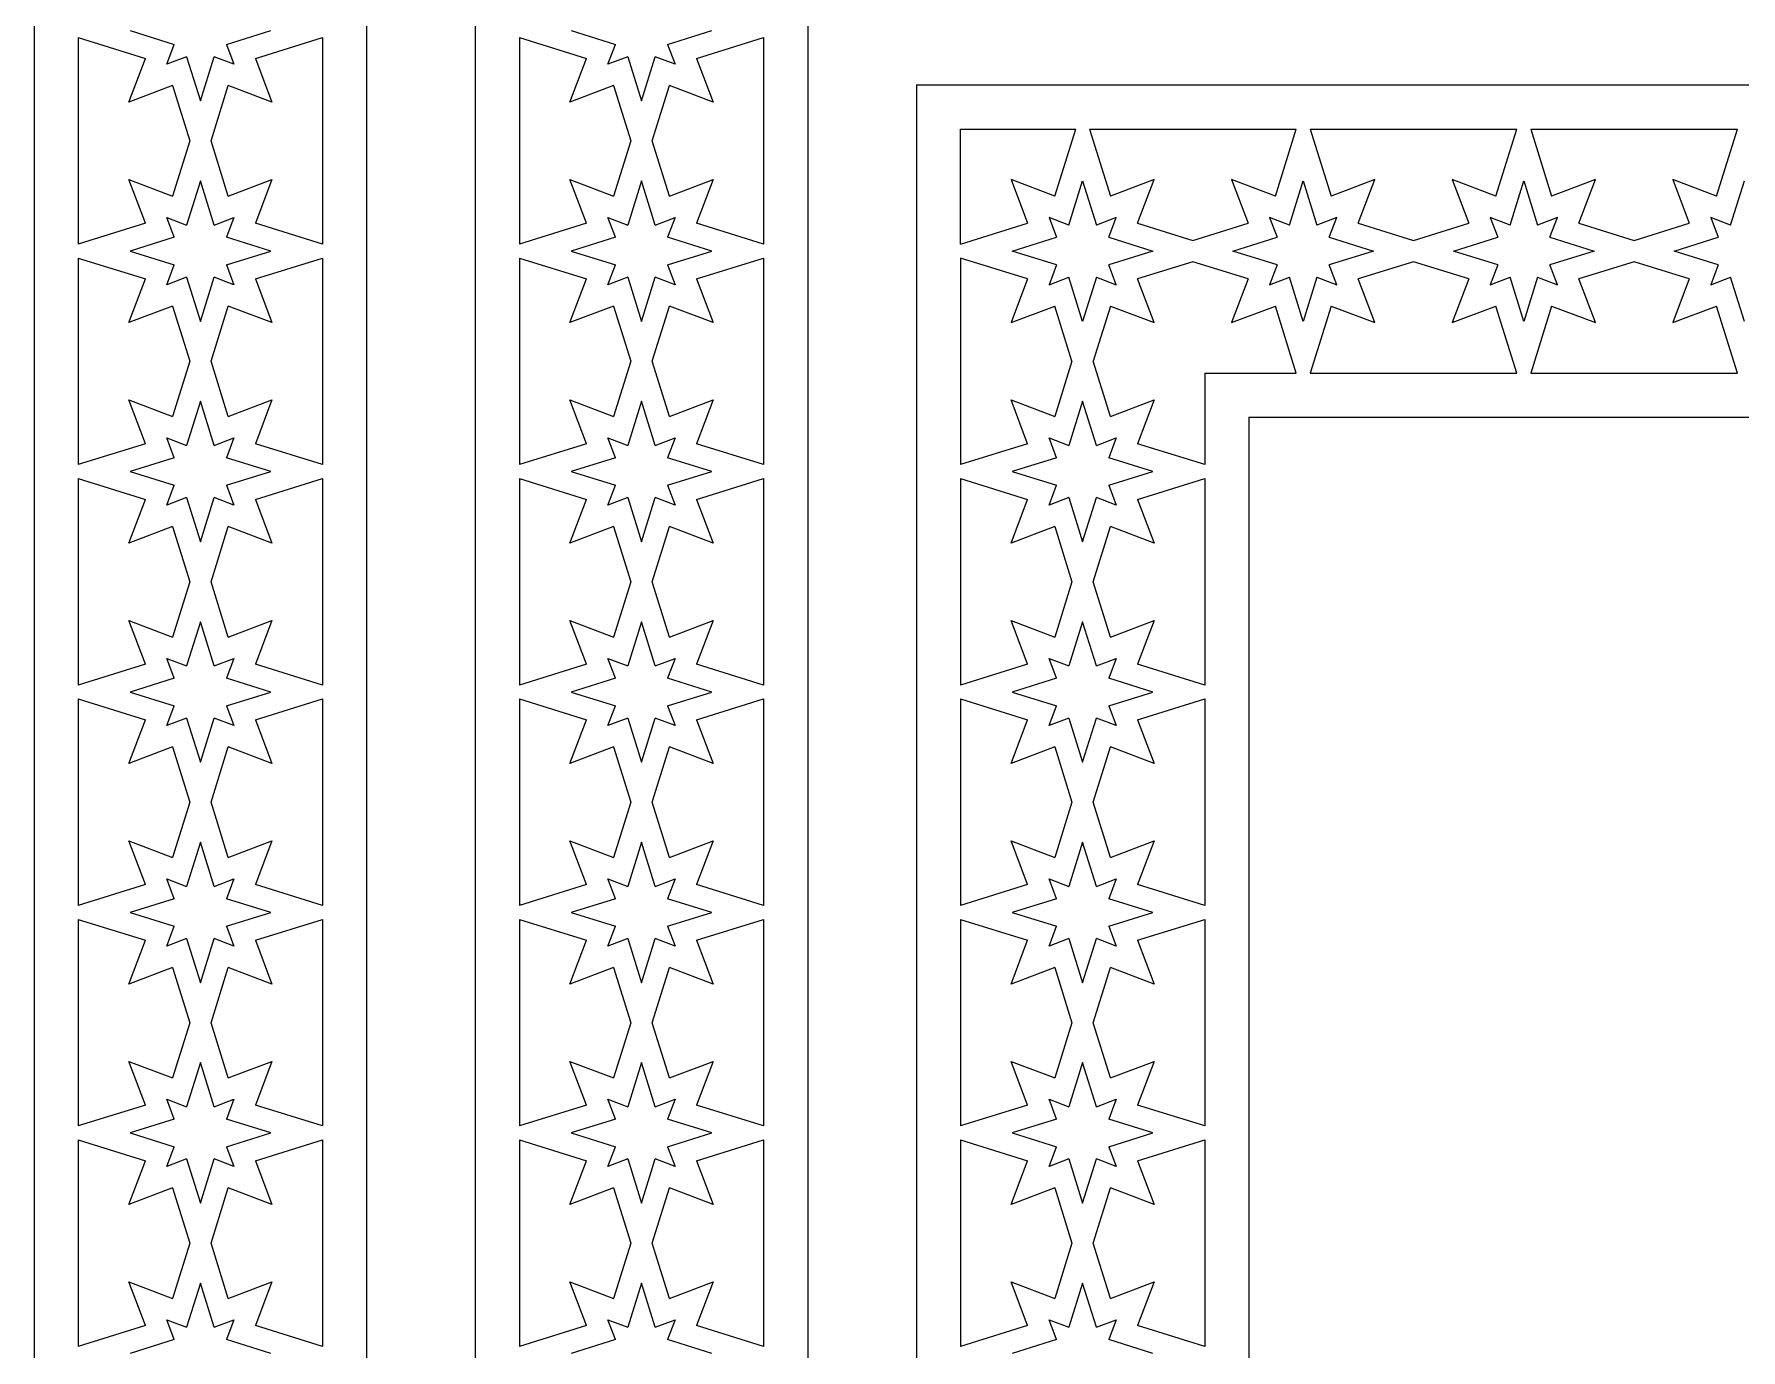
# Model space of a CAD drawing. Extents: x 188 to 343, y 533 to 728.
# Drawn here: x 187.8 to 265.2, y 631.1 to 690.8 of the extents above; entities that cross this region are included whole.
import ezdxf

# ---------------------------------------------------------------- set-up
doc = ezdxf.new("R2010")
doc.units = 0
doc.layers.get('0').update_dxf_attribs({"linetype": 'CONTINUOUS'})

msp = doc.modelspace()

# ---------------------------------------------------------------- linework, layer by layer
for p, q in [((187.784962, 728.497291), (187.784962, 533.425143)), ((202.857111, 713.425144), (202.857111, 548.497291)), ((207.784962, 708.497291), (207.784962, 553.425143)), ((222.857111, 693.425144), (222.857111, 568.497291)), ((189.784968, 690.64506), (189.784967, 681.277374)), ((189.784968, 690.64506), (192.826381, 689.698062)), ((192.133306, 690.961217), (194.137808, 690.33708)), ((193.79684, 689.437015), (194.137808, 690.33708)), ((196.504275, 690.33708), (198.508777, 690.961217)), ((196.504275, 690.33708), (196.845243, 689.437015)), ((197.815702, 689.698062), (200.857116, 690.64506)), ((200.857116, 690.64506), (200.857115, 681.277374)), ((209.784967, 690.64506), (209.784967, 681.277374)), ((209.784967, 690.64506), (212.826381, 689.698062)), ((212.133306, 690.961217), (214.137808, 690.33708)), ((213.79684, 689.437015), (214.137808, 690.33708)), ((216.504275, 690.33708), (218.508777, 690.961217)), ((216.504275, 690.33708), (216.845243, 689.437015)), ((217.815702, 689.698062), (220.857115, 690.64506)), ((220.857115, 690.64506), (220.857115, 681.277375)), ((192.075341, 687.715516), (192.826381, 689.698062)), ((194.696905, 689.777984), (193.79684, 689.437015)), ((194.696905, 689.777984), (195.321041, 687.773482)), ((195.321041, 687.773482), (195.945178, 689.777984)), ((196.845243, 689.437015), (195.945178, 689.777984)), ((197.815702, 689.698062), (198.566742, 687.715516)), ((212.075341, 687.715516), (212.826381, 689.698062)), ((214.696905, 689.777984), (213.79684, 689.437015)), ((214.696905, 689.777984), (215.321041, 687.773482)), ((215.321041, 687.773482), (215.945178, 689.777984)), ((216.845243, 689.437015), (215.945178, 689.777984)), ((217.815702, 689.698062), (218.566742, 687.715516)), ((194.057887, 688.466557), (192.075341, 687.715516)), ((194.057887, 688.466557), (194.837968, 685.961217)), ((195.804115, 685.961217), (196.584196, 688.466557)), ((198.566742, 687.715516), (196.584196, 688.466557)), ((214.057887, 688.466557), (212.075341, 687.715516)), ((214.057887, 688.466557), (214.837968, 685.961217)), ((215.804115, 685.961217), (216.584196, 688.466557)), ((218.566742, 687.715516), (216.584196, 688.466557)), ((227.784962, 688.497291), (302.857121, 688.497291)), ((227.784962, 688.497291), (227.784962, 573.425143)), ((229.784967, 686.497291), (235.004884, 686.497291)), ((229.784967, 681.277374), (229.784967, 686.497291)), ((234.057887, 683.455877), (235.004884, 686.497291)), ((235.637199, 686.497291), (245.004884, 686.497292)), ((235.637199, 686.497291), (236.584196, 683.455877)), ((244.057887, 683.455877), (245.004884, 686.497292)), ((245.637199, 686.497292), (255.004885, 686.497292)), ((245.637199, 686.497292), (246.584196, 683.455877)), ((254.057887, 683.455877), (255.004885, 686.497292)), ((255.637198, 686.497292), (265.004884, 686.497291)), ((255.637198, 686.497292), (256.584196, 683.455877)), ((264.057887, 683.455877), (265.004884, 686.497291)), ((194.837968, 685.961217), (194.057887, 683.455877)), ((196.584196, 683.455877), (195.804115, 685.961217)), ((214.837968, 685.961217), (214.057887, 683.455877)), ((216.584196, 683.455877), (215.804115, 685.961217)), ((192.075341, 684.206918), (194.057887, 683.455877)), ((192.826381, 682.224372), (192.075341, 684.206918)), ((195.321041, 684.148952), (194.696905, 682.144451)), ((195.945178, 682.144451), (195.321041, 684.148952)), ((196.584196, 683.455877), (198.566742, 684.206918)), ((198.566742, 684.206918), (197.815702, 682.224372)), ((212.075341, 684.206918), (214.057887, 683.455877)), ((212.826381, 682.224372), (212.075341, 684.206918)), ((215.321041, 684.148952), (214.696905, 682.144451)), ((215.945178, 682.144451), (215.321041, 684.148952)), ((216.584196, 683.455877), (218.566742, 684.206918)), ((218.566742, 684.206918), (217.815702, 682.224372)), ((234.057887, 683.455877), (232.075341, 684.206918)), ((232.075341, 684.206918), (232.826381, 682.224372)), ((234.696905, 682.144451), (235.321041, 684.148952)), ((235.321041, 684.148952), (235.945178, 682.144451)), ((238.566742, 684.206918), (236.584196, 683.455877)), ((237.815702, 682.224372), (238.566742, 684.206918)), ((242.075341, 684.206918), (242.826381, 682.224372)), ((244.057887, 683.455877), (242.075341, 684.206918)), ((244.696905, 682.144451), (245.321041, 684.148952)), ((245.321041, 684.148952), (245.945178, 682.144451)), ((248.566742, 684.206918), (246.584196, 683.455877)), ((247.815702, 682.224372), (248.566742, 684.206918)), ((254.057887, 683.455877), (252.075341, 684.206918)), ((252.075341, 684.206918), (252.826381, 682.224372)), ((254.696905, 682.144451), (255.321041, 684.148952)), ((255.321041, 684.148952), (255.945178, 682.144451)), ((258.566742, 684.206918), (256.584196, 683.455877)), ((257.815702, 682.224372), (258.566742, 684.206918)), ((262.075341, 684.206918), (262.826381, 682.224372)), ((264.057887, 683.455877), (262.075341, 684.206918)), ((264.696905, 682.144451), (265.321041, 684.148952)), ((194.137808, 681.585354), (193.79684, 682.485419)), ((193.79684, 682.485419), (194.696905, 682.144451)), ((195.945178, 682.144451), (196.845243, 682.485419)), ((196.845243, 682.485419), (196.504275, 681.585354)), ((213.79684, 682.485419), (214.696905, 682.144451)), ((214.137808, 681.585354), (213.79684, 682.485419)), ((215.945178, 682.144451), (216.845243, 682.485419)), ((216.845243, 682.485419), (216.504275, 681.585354)), ((233.79684, 682.485419), (234.137808, 681.585354)), ((234.696905, 682.144451), (233.79684, 682.485419)), ((236.845243, 682.485419), (235.945178, 682.144451)), ((236.504275, 681.585354), (236.845243, 682.485419)), ((244.696905, 682.144451), (243.79684, 682.485419)), ((243.79684, 682.485419), (244.137808, 681.585354)), ((246.845243, 682.485419), (245.945178, 682.144451)), ((246.504275, 681.585354), (246.845243, 682.485419)), ((254.696905, 682.144451), (253.79684, 682.485419)), ((253.79684, 682.485419), (254.137808, 681.585354)), ((256.845243, 682.485419), (255.945178, 682.144451)), ((256.504275, 681.585354), (256.845243, 682.485419)), ((263.79684, 682.485419), (264.137808, 681.585354)), ((264.696905, 682.144451), (263.79684, 682.485419)), ((192.826381, 682.224372), (189.784967, 681.277374)), ((200.857115, 681.277374), (197.815702, 682.224372)), ((212.826381, 682.224372), (209.784967, 681.277374)), ((220.857115, 681.277375), (217.815702, 682.224372)), ((229.784967, 681.277374), (232.826381, 682.224372)), ((237.815702, 682.224372), (240.321041, 681.44429)), ((240.321041, 681.44429), (242.826381, 682.224372)), ((247.815702, 682.224372), (250.321041, 681.44429)), ((250.321041, 681.44429), (252.826381, 682.224372)), ((257.815702, 682.224372), (260.321041, 681.44429)), ((260.321041, 681.44429), (262.826381, 682.224372)), ((194.137808, 681.585354), (192.133306, 680.961217)), ((192.133306, 680.961217), (194.137808, 680.33708)), ((198.508777, 680.961217), (196.504275, 681.585354)), ((196.504275, 680.33708), (198.508777, 680.961217)), ((214.137808, 681.585354), (212.133306, 680.961217)), ((212.133306, 680.961217), (214.137808, 680.33708)), ((218.508777, 680.961217), (216.504275, 681.585354)), ((216.504275, 680.33708), (218.508777, 680.961217)), ((232.133306, 680.961217), (234.137808, 681.585354)), ((234.137808, 680.33708), (232.133306, 680.961217)), ((236.504275, 681.585354), (238.508777, 680.961217)), ((238.508777, 680.961217), (236.504275, 680.33708)), ((242.133306, 680.961217), (244.137808, 681.585354)), ((244.137808, 680.33708), (242.133306, 680.961217)), ((246.504275, 681.585354), (248.508777, 680.961217)), ((248.508777, 680.961217), (246.504275, 680.33708)), ((252.133306, 680.961217), (254.137808, 681.585354)), ((254.137808, 680.33708), (252.133306, 680.961217)), ((256.504275, 681.585354), (258.508777, 680.961217)), ((258.508777, 680.961217), (256.504275, 680.33708)), ((262.133306, 680.961217), (264.137808, 681.585354)), ((264.137808, 680.33708), (262.133306, 680.961217)), ((189.784967, 680.64506), (189.784967, 671.277374)), ((189.784967, 680.64506), (192.826381, 679.698062)), ((193.79684, 679.437015), (194.137808, 680.33708)), ((196.504275, 680.33708), (196.845243, 679.437015)), ((197.815702, 679.698062), (200.857115, 680.64506)), ((200.857115, 680.64506), (200.857115, 671.277374)), ((209.784967, 680.64506), (209.784966, 671.277374)), ((209.784967, 680.64506), (212.826381, 679.698062)), ((213.79684, 679.437015), (214.137808, 680.33708)), ((216.504275, 680.33708), (216.845243, 679.437015)), ((217.815702, 679.698062), (220.857115, 680.64506)), ((220.857115, 680.64506), (220.857114, 671.277375)), ((232.826381, 679.698062), (229.784966, 680.64506)), ((229.784967, 680.64506), (229.784967, 671.277374)), ((234.137808, 680.33708), (233.79684, 679.437015)), ((236.845243, 679.437015), (236.504275, 680.33708)), ((240.321041, 680.478144), (237.815702, 679.698062)), ((242.826381, 679.698062), (240.321041, 680.478144)), ((244.137808, 680.33708), (243.79684, 679.437015)), ((246.845243, 679.437015), (246.504275, 680.33708)), ((250.321041, 680.478144), (247.815702, 679.698062)), ((252.826381, 679.698062), (250.321041, 680.478144)), ((254.137808, 680.33708), (253.79684, 679.437015)), ((256.845243, 679.437015), (256.504275, 680.33708)), ((260.321041, 680.478144), (257.815702, 679.698062)), ((262.826381, 679.698062), (260.321041, 680.478144)), ((264.137808, 680.33708), (263.79684, 679.437015)), ((192.075341, 677.715516), (192.826381, 679.698062)), ((194.696905, 679.777984), (193.79684, 679.437015)), ((194.696905, 679.777984), (195.321041, 677.773482)), ((195.321041, 677.773482), (195.945178, 679.777984)), ((196.845243, 679.437015), (195.945178, 679.777984)), ((197.815702, 679.698062), (198.566742, 677.715516)), ((212.075341, 677.715516), (212.826381, 679.698062)), ((214.696905, 679.777984), (213.79684, 679.437015)), ((214.696905, 679.777984), (215.321041, 677.773482)), ((215.321041, 677.773482), (215.945178, 679.777984)), ((216.845243, 679.437015), (215.945178, 679.777984)), ((217.815702, 679.698062), (218.566742, 677.715516)), ((232.826381, 679.698062), (232.075341, 677.715516)), ((233.79684, 679.437015), (234.696905, 679.777984)), ((235.321041, 677.773482), (234.696905, 679.777984)), ((235.945178, 679.777984), (235.321041, 677.773482)), ((235.945178, 679.777984), (236.845243, 679.437015)), ((238.566742, 677.715516), (237.815702, 679.698062)), ((242.826381, 679.698062), (242.075341, 677.715516)), ((243.79684, 679.437015), (244.696905, 679.777984)), ((245.321041, 677.773482), (244.696905, 679.777984)), ((245.945178, 679.777984), (245.321041, 677.773482)), ((245.945178, 679.777984), (246.845243, 679.437015)), ((248.566742, 677.715516), (247.815702, 679.698062)), ((252.826381, 679.698062), (252.075341, 677.715516)), ((253.79684, 679.437015), (254.696905, 679.777984)), ((255.321041, 677.773482), (254.696905, 679.777984)), ((255.945178, 679.777984), (255.321041, 677.773482)), ((255.945178, 679.777984), (256.845243, 679.437015)), ((258.566742, 677.715516), (257.815702, 679.698062)), ((262.826381, 679.698062), (262.075341, 677.715516)), ((263.79684, 679.437015), (264.696905, 679.777984)), ((265.321041, 677.773482), (264.696905, 679.777984)), ((194.057887, 678.466557), (192.075341, 677.715516)), ((194.057887, 678.466557), (194.837968, 675.961217)), ((195.804115, 675.961217), (196.584196, 678.466557)), ((198.566742, 677.715516), (196.584196, 678.466557)), ((214.057887, 678.466557), (212.075341, 677.715516)), ((214.057887, 678.466557), (214.837968, 675.961217)), ((215.804115, 675.961217), (216.584196, 678.466557)), ((218.566742, 677.715516), (216.584196, 678.466557)), ((232.075341, 677.715516), (234.057887, 678.466557)), ((234.837968, 675.961217), (234.057887, 678.466557)), ((236.584196, 678.466557), (235.804115, 675.961217)), ((236.584196, 678.466557), (238.566742, 677.715516)), ((242.075341, 677.715516), (244.057887, 678.466557)), ((245.004884, 675.425144), (244.057887, 678.466557)), ((246.584196, 678.466557), (245.637199, 675.425144)), ((246.584196, 678.466557), (248.566742, 677.715516)), ((252.075341, 677.715516), (254.057887, 678.466557)), ((255.004884, 675.425144), (254.057887, 678.466557)), ((256.584196, 678.466557), (255.637199, 675.425144)), ((256.584196, 678.466557), (258.566742, 677.715516)), ((262.075341, 677.715516), (264.057887, 678.466557)), ((265.004884, 675.425143), (264.057887, 678.466557)), ((194.837968, 675.961217), (194.057887, 673.455877)), ((196.584196, 673.455877), (195.804115, 675.961217)), ((214.837968, 675.961217), (214.057887, 673.455877)), ((216.584196, 673.455877), (215.804115, 675.961217)), ((234.837968, 675.961217), (234.057887, 673.455877)), ((236.584196, 673.455877), (235.804115, 675.961217)), ((240.857114, 675.425144), (245.004884, 675.425144)), ((240.857115, 675.425144), (240.857115, 671.277374)), ((245.637199, 675.425144), (255.004884, 675.425144)), ((255.637199, 675.425144), (265.004884, 675.425143)), ((192.075341, 674.206918), (194.057887, 673.455877)), ((192.826381, 672.224372), (192.075341, 674.206918)), ((195.321041, 674.148952), (194.696905, 672.144451)), ((195.945178, 672.144451), (195.321041, 674.148952)), ((196.584196, 673.455877), (198.566742, 674.206918)), ((198.566742, 674.206918), (197.815702, 672.224372)), ((212.075341, 674.206918), (214.057887, 673.455877)), ((212.826381, 672.224372), (212.075341, 674.206918)), ((215.321041, 674.148952), (214.696905, 672.144451)), ((215.945178, 672.144451), (215.321041, 674.148952)), ((216.584196, 673.455877), (218.566742, 674.206918)), ((218.566742, 674.206918), (217.815702, 672.224372)), ((232.826381, 672.224372), (232.075341, 674.206918)), ((232.075341, 674.206918), (234.057887, 673.455877)), ((235.321041, 674.148952), (234.696905, 672.144451)), ((235.945178, 672.144451), (235.321041, 674.148952)), ((236.584196, 673.455877), (238.566742, 674.206918)), ((238.566742, 674.206918), (237.815702, 672.224372)), ((242.857111, 673.425144), (242.857111, 588.497291)), ((242.857111, 673.425144), (287.784972, 673.425144)), ((193.79684, 672.485419), (194.696905, 672.144451)), ((194.137808, 671.585354), (193.79684, 672.485419)), ((195.945178, 672.144451), (196.845243, 672.485419)), ((196.845243, 672.485419), (196.504275, 671.585354)), ((213.79684, 672.485419), (214.696905, 672.144451)), ((214.137808, 671.585354), (213.79684, 672.485419)), ((215.945178, 672.144451), (216.845243, 672.485419)), ((216.845243, 672.485419), (216.504275, 671.585354)), ((234.137808, 671.585354), (233.79684, 672.485419)), ((233.79684, 672.485419), (234.696905, 672.144451)), ((235.945178, 672.144451), (236.845243, 672.485419)), ((236.845243, 672.485419), (236.504275, 671.585354)), ((192.826381, 672.224372), (189.784967, 671.277374)), ((200.857115, 671.277374), (197.815702, 672.224372)), ((212.826381, 672.224372), (209.784966, 671.277374)), ((220.857114, 671.277375), (217.815702, 672.224372)), ((232.826381, 672.224372), (229.784967, 671.277374)), ((240.857115, 671.277374), (237.815702, 672.224372)), ((194.137808, 671.585354), (192.133306, 670.961217)), ((192.133306, 670.961217), (194.137808, 670.33708)), ((198.508777, 670.961217), (196.504275, 671.585354)), ((196.504275, 670.33708), (198.508777, 670.961217)), ((214.137808, 671.585354), (212.133306, 670.961217)), ((212.133306, 670.961217), (214.137808, 670.33708)), ((218.508777, 670.961217), (216.504275, 671.585354)), ((216.504275, 670.33708), (218.508777, 670.961217)), ((234.137808, 671.585354), (232.133306, 670.961217)), ((232.133306, 670.961217), (234.137808, 670.33708)), ((238.508777, 670.961217), (236.504275, 671.585354)), ((236.504275, 670.33708), (238.508777, 670.961217)), ((189.784967, 670.64506), (189.784967, 661.277374)), ((189.784967, 670.64506), (192.826381, 669.698062)), ((193.79684, 669.437015), (194.137808, 670.33708)), ((196.504275, 670.33708), (196.845243, 669.437015)), ((197.815702, 669.698062), (200.857115, 670.64506)), ((200.857115, 670.64506), (200.857115, 661.277375)), ((209.784968, 670.64506), (209.784967, 661.277374)), ((209.784968, 670.64506), (212.826381, 669.698062)), ((213.79684, 669.437015), (214.137808, 670.33708)), ((216.504275, 670.33708), (216.845243, 669.437015)), ((217.815702, 669.698062), (220.857116, 670.64506)), ((220.857116, 670.64506), (220.857115, 661.277374)), ((229.784967, 670.64506), (232.826381, 669.698062)), ((229.784967, 670.64506), (229.784967, 661.277374)), ((233.79684, 669.437015), (234.137808, 670.33708)), ((236.504275, 670.33708), (236.845243, 669.437015)), ((237.815702, 669.698062), (240.857115, 670.64506)), ((240.857115, 670.64506), (240.857115, 661.277375)), ((192.075341, 667.715516), (192.826381, 669.698062)), ((194.696905, 669.777984), (193.79684, 669.437015)), ((194.696905, 669.777984), (195.321041, 667.773482)), ((195.321041, 667.773482), (195.945178, 669.777984)), ((196.845243, 669.437015), (195.945178, 669.777984)), ((197.815702, 669.698062), (198.566742, 667.715516)), ((212.075341, 667.715516), (212.826381, 669.698062)), ((214.696905, 669.777984), (213.79684, 669.437015)), ((214.696905, 669.777984), (215.321041, 667.773482)), ((215.321041, 667.773482), (215.945178, 669.777984)), ((216.845243, 669.437015), (215.945178, 669.777984)), ((217.815702, 669.698062), (218.566742, 667.715516)), ((232.075341, 667.715516), (232.826381, 669.698062)), ((234.696905, 669.777984), (233.79684, 669.437015)), ((234.696905, 669.777984), (235.321041, 667.773482)), ((235.321041, 667.773482), (235.945178, 669.777984)), ((236.845243, 669.437015), (235.945178, 669.777984)), ((237.815702, 669.698062), (238.566742, 667.715516)), ((194.057887, 668.466557), (192.075341, 667.715516)), ((194.057887, 668.466557), (194.837968, 665.961217)), ((195.804115, 665.961217), (196.584196, 668.466557)), ((198.566742, 667.715516), (196.584196, 668.466557)), ((214.057887, 668.466557), (212.075341, 667.715516)), ((214.057887, 668.466557), (214.837968, 665.961217)), ((215.804115, 665.961217), (216.584196, 668.466557)), ((218.566742, 667.715516), (216.584196, 668.466557)), ((234.057887, 668.466557), (232.075341, 667.715516)), ((234.057887, 668.466557), (234.837968, 665.961217)), ((235.804115, 665.961217), (236.584196, 668.466557)), ((238.566742, 667.715516), (236.584196, 668.466557)), ((194.837968, 665.961217), (194.057887, 663.455877)), ((196.584196, 663.455877), (195.804115, 665.961217)), ((214.837968, 665.961217), (214.057887, 663.455877)), ((216.584196, 663.455877), (215.804115, 665.961217)), ((234.837968, 665.961217), (234.057887, 663.455877)), ((236.584196, 663.455877), (235.804115, 665.961217)), ((192.826381, 662.224372), (192.075341, 664.206918)), ((192.075341, 664.206918), (194.057887, 663.455877)), ((195.321041, 664.148952), (194.696905, 662.144451)), ((195.945178, 662.144451), (195.321041, 664.148952)), ((196.584196, 663.455877), (198.566742, 664.206918)), ((198.566742, 664.206918), (197.815702, 662.224372)), ((212.075341, 664.206918), (214.057887, 663.455877)), ((212.826381, 662.224372), (212.075341, 664.206918)), ((215.321041, 664.148952), (214.696905, 662.144451)), ((215.945178, 662.144451), (215.321041, 664.148952)), ((216.584196, 663.455877), (218.566742, 664.206918)), ((218.566742, 664.206918), (217.815702, 662.224372)), ((232.075341, 664.206918), (234.057887, 663.455877)), ((232.826381, 662.224372), (232.075341, 664.206918)), ((235.321041, 664.148952), (234.696905, 662.144451)), ((235.945178, 662.144451), (235.321041, 664.148952)), ((236.584196, 663.455877), (238.566742, 664.206918)), ((238.566742, 664.206918), (237.815702, 662.224372)), ((193.79684, 662.485419), (194.696905, 662.144451)), ((194.137808, 661.585354), (193.79684, 662.485419)), ((195.945178, 662.144451), (196.845243, 662.485419)), ((196.845243, 662.485419), (196.504275, 661.585354)), ((213.79684, 662.485419), (214.696905, 662.144451)), ((214.137808, 661.585354), (213.79684, 662.485419)), ((215.945178, 662.144451), (216.845243, 662.485419)), ((216.845243, 662.485419), (216.504275, 661.585354)), ((234.137808, 661.585354), (233.79684, 662.485419)), ((233.79684, 662.485419), (234.696905, 662.144451)), ((235.945178, 662.144451), (236.845243, 662.485419)), ((236.845243, 662.485419), (236.504275, 661.585354)), ((192.826381, 662.224372), (189.784967, 661.277374)), ((194.137808, 661.585354), (192.133306, 660.961217)), ((198.508777, 660.961217), (196.504275, 661.585354)), ((200.857115, 661.277375), (197.815702, 662.224372)), ((212.826381, 662.224372), (209.784967, 661.277374)), ((214.137808, 661.585354), (212.133306, 660.961217)), ((218.508777, 660.961217), (216.504275, 661.585354)), ((220.857115, 661.277374), (217.815702, 662.224372)), ((232.826381, 662.224372), (229.784967, 661.277374)), ((234.137808, 661.585354), (232.133306, 660.961217)), ((238.508777, 660.961217), (236.504275, 661.585354)), ((240.857115, 661.277375), (237.815702, 662.224372)), ((192.133306, 660.961217), (194.137808, 660.33708)), ((196.504275, 660.33708), (198.508777, 660.961217)), ((212.133306, 660.961217), (214.137808, 660.33708)), ((216.504275, 660.33708), (218.508777, 660.961217)), ((232.133306, 660.961217), (234.137808, 660.33708)), ((236.504275, 660.33708), (238.508777, 660.961217)), ((189.784967, 660.64506), (189.784966, 651.277374)), ((189.784967, 660.64506), (192.826381, 659.698062)), ((193.79684, 659.437015), (194.137808, 660.33708)), ((196.504275, 660.33708), (196.845243, 659.437015)), ((197.815702, 659.698062), (200.857115, 660.64506)), ((200.857115, 660.64506), (200.857114, 651.277375)), ((209.784967, 660.64506), (209.784967, 651.277374)), ((209.784967, 660.64506), (212.826381, 659.698062)), ((213.79684, 659.437015), (214.137808, 660.33708)), ((216.504275, 660.33708), (216.845243, 659.437015)), ((217.815702, 659.698062), (220.857115, 660.64506)), ((220.857115, 660.64506), (220.857115, 651.277374)), ((229.784967, 660.64506), (229.784966, 651.277374)), ((229.784967, 660.64506), (232.826381, 659.698062)), ((233.79684, 659.437015), (234.137808, 660.33708)), ((236.504275, 660.33708), (236.845243, 659.437015)), ((237.815702, 659.698062), (240.857115, 660.64506)), ((240.857115, 660.64506), (240.857114, 651.277375)), ((192.075341, 657.715516), (192.826381, 659.698062)), ((194.696905, 659.777984), (193.79684, 659.437015)), ((194.696905, 659.777984), (195.321041, 657.773482)), ((195.321041, 657.773482), (195.945178, 659.777984)), ((196.845243, 659.437015), (195.945178, 659.777984)), ((197.815702, 659.698062), (198.566742, 657.715516)), ((212.075341, 657.715516), (212.826381, 659.698062)), ((214.696905, 659.777984), (213.79684, 659.437015)), ((214.696905, 659.777984), (215.321041, 657.773482)), ((215.321041, 657.773482), (215.945178, 659.777984)), ((216.845243, 659.437015), (215.945178, 659.777984)), ((217.815702, 659.698062), (218.566742, 657.715516)), ((232.075341, 657.715516), (232.826381, 659.698062)), ((234.696905, 659.777984), (233.79684, 659.437015)), ((234.696905, 659.777984), (235.321041, 657.773482)), ((235.321041, 657.773482), (235.945178, 659.777984)), ((236.845243, 659.437015), (235.945178, 659.777984)), ((237.815702, 659.698062), (238.566742, 657.715516)), ((194.057887, 658.466557), (192.075341, 657.715516)), ((194.057887, 658.466557), (194.837968, 655.961217)), ((195.804115, 655.961217), (196.584196, 658.466557)), ((198.566742, 657.715516), (196.584196, 658.466557)), ((214.057887, 658.466557), (212.075341, 657.715516)), ((214.057887, 658.466557), (214.837968, 655.961217)), ((215.804115, 655.961217), (216.584196, 658.466557)), ((218.566742, 657.715516), (216.584196, 658.466557)), ((234.057887, 658.466557), (232.075341, 657.715516)), ((234.057887, 658.466557), (234.837968, 655.961217)), ((235.804115, 655.961217), (236.584196, 658.466557)), ((238.566742, 657.715516), (236.584196, 658.466557)), ((194.837968, 655.961217), (194.057887, 653.455877)), ((196.584196, 653.455877), (195.804115, 655.961217)), ((214.837968, 655.961217), (214.057887, 653.455877)), ((216.584196, 653.455877), (215.804115, 655.961217)), ((234.837968, 655.961217), (234.057887, 653.455877)), ((236.584196, 653.455877), (235.804115, 655.961217)), ((192.826381, 652.224372), (192.075341, 654.206918)), ((192.075341, 654.206918), (194.057887, 653.455877)), ((195.321041, 654.148952), (194.696905, 652.144451)), ((195.945178, 652.144451), (195.321041, 654.148952)), ((196.584196, 653.455877), (198.566742, 654.206918)), ((198.566742, 654.206918), (197.815702, 652.224372)), ((212.075341, 654.206918), (214.057887, 653.455877)), ((212.826381, 652.224372), (212.075341, 654.206918)), ((215.321041, 654.148952), (214.696905, 652.144451)), ((215.945178, 652.144451), (215.321041, 654.148952)), ((216.584196, 653.455877), (218.566742, 654.206918)), ((218.566742, 654.206918), (217.815702, 652.224372)), ((232.075341, 654.206918), (234.057887, 653.455877)), ((232.826381, 652.224372), (232.075341, 654.206918)), ((235.321041, 654.148952), (234.696905, 652.144451)), ((235.945178, 652.144451), (235.321041, 654.148952)), ((236.584196, 653.455877), (238.566742, 654.206918)), ((238.566742, 654.206918), (237.815702, 652.224372)), ((194.137808, 651.585354), (193.79684, 652.485419)), ((193.79684, 652.485419), (194.696905, 652.144451)), ((195.945178, 652.144451), (196.845243, 652.485419)), ((196.845243, 652.485419), (196.504275, 651.585354)), ((214.137808, 651.585354), (213.79684, 652.485419)), ((213.79684, 652.485419), (214.696905, 652.144451)), ((215.945178, 652.144451), (216.845243, 652.485419)), ((216.845243, 652.485419), (216.504275, 651.585354)), ((234.137808, 651.585354), (233.79684, 652.485419)), ((233.79684, 652.485419), (234.696905, 652.144451)), ((235.945178, 652.144451), (236.845243, 652.485419)), ((236.845243, 652.485419), (236.504275, 651.585354)), ((192.826381, 652.224372), (189.784966, 651.277374)), ((194.137808, 651.585354), (192.133306, 650.961217)), ((198.508777, 650.961217), (196.504275, 651.585354)), ((200.857114, 651.277375), (197.815702, 652.224372)), ((212.826381, 652.224372), (209.784967, 651.277374)), ((214.137808, 651.585354), (212.133306, 650.961217)), ((218.508777, 650.961217), (216.504275, 651.585354)), ((220.857115, 651.277374), (217.815702, 652.224372)), ((232.826381, 652.224372), (229.784966, 651.277374)), ((234.137808, 651.585354), (232.133306, 650.961217)), ((238.508777, 650.961217), (236.504275, 651.585354)), ((240.857114, 651.277375), (237.815702, 652.224372)), ((192.133306, 650.961217), (194.137808, 650.33708)), ((196.504275, 650.33708), (198.508777, 650.961217)), ((212.133306, 650.961217), (214.137808, 650.33708)), ((216.504275, 650.33708), (218.508777, 650.961217)), ((232.133306, 650.961217), (234.137808, 650.33708)), ((236.504275, 650.33708), (238.508777, 650.961217)), ((189.784968, 650.64506), (189.784967, 641.277374)), ((189.784968, 650.64506), (192.826381, 649.698062)), ((193.79684, 649.437015), (194.137808, 650.33708)), ((196.504275, 650.33708), (196.845243, 649.437015)), ((197.815702, 649.698062), (200.857116, 650.64506)), ((200.857116, 650.64506), (200.857115, 641.277374)), ((209.784967, 650.64506), (209.784966, 641.277374)), ((209.784967, 650.64506), (212.826381, 649.698062)), ((213.79684, 649.437015), (214.137808, 650.33708)), ((216.504275, 650.33708), (216.845243, 649.437015)), ((217.815702, 649.698062), (220.857115, 650.64506)), ((220.857115, 650.64506), (220.857114, 641.277375)), ((229.784968, 650.64506), (229.784967, 641.277374)), ((229.784968, 650.64506), (232.826381, 649.698062)), ((233.79684, 649.437015), (234.137808, 650.33708)), ((236.504275, 650.33708), (236.845243, 649.437015)), ((237.815702, 649.698062), (240.857116, 650.64506)), ((240.857116, 650.64506), (240.857115, 641.277374)), ((192.075341, 647.715516), (192.826381, 649.698062)), ((194.696905, 649.777984), (193.79684, 649.437015)), ((194.696905, 649.777984), (195.321041, 647.773482)), ((195.321041, 647.773482), (195.945178, 649.777984)), ((196.845243, 649.437015), (195.945178, 649.777984)), ((197.815702, 649.698062), (198.566742, 647.715516)), ((212.075341, 647.715516), (212.826381, 649.698062)), ((214.696905, 649.777984), (213.79684, 649.437015)), ((214.696905, 649.777984), (215.321041, 647.773482)), ((215.321041, 647.773482), (215.945178, 649.777984)), ((216.845243, 649.437015), (215.945178, 649.777984)), ((217.815702, 649.698062), (218.566742, 647.715516)), ((232.075341, 647.715516), (232.826381, 649.698062)), ((234.696905, 649.777984), (233.79684, 649.437015)), ((234.696905, 649.777984), (235.321041, 647.773482)), ((235.321041, 647.773482), (235.945178, 649.777984)), ((236.845243, 649.437015), (235.945178, 649.777984)), ((237.815702, 649.698062), (238.566742, 647.715516)), ((194.057887, 648.466557), (192.075341, 647.715516)), ((194.057887, 648.466557), (194.837968, 645.961217)), ((195.804115, 645.961217), (196.584196, 648.466557)), ((198.566742, 647.715516), (196.584196, 648.466557)), ((214.057887, 648.466557), (212.075341, 647.715516)), ((214.057887, 648.466557), (214.837968, 645.961217)), ((215.804115, 645.961217), (216.584196, 648.466557)), ((218.566742, 647.715516), (216.584196, 648.466557)), ((234.057887, 648.466557), (232.075341, 647.715516)), ((234.057887, 648.466557), (234.837968, 645.961217)), ((235.804115, 645.961217), (236.584196, 648.466557)), ((238.566742, 647.715516), (236.584196, 648.466557)), ((194.837968, 645.961217), (194.057887, 643.455877)), ((196.584196, 643.455877), (195.804115, 645.961217)), ((214.837968, 645.961217), (214.057887, 643.455877)), ((216.584196, 643.455877), (215.804115, 645.961217)), ((234.837968, 645.961217), (234.057887, 643.455877)), ((236.584196, 643.455877), (235.804115, 645.961217)), ((192.826381, 642.224372), (192.075341, 644.206918)), ((192.075341, 644.206918), (194.057887, 643.455877)), ((195.321041, 644.148952), (194.696905, 642.144451)), ((195.945178, 642.144451), (195.321041, 644.148952)), ((196.584196, 643.455877), (198.566742, 644.206918)), ((198.566742, 644.206918), (197.815702, 642.224372)), ((212.826381, 642.224372), (212.075341, 644.206918)), ((212.075341, 644.206918), (214.057887, 643.455877)), ((215.321041, 644.148952), (214.696905, 642.144451)), ((215.945178, 642.144451), (215.321041, 644.148952)), ((216.584196, 643.455877), (218.566742, 644.206918)), ((218.566742, 644.206918), (217.815702, 642.224372)), ((232.075341, 644.206918), (234.057887, 643.455877)), ((232.826381, 642.224372), (232.075341, 644.206918)), ((235.321041, 644.148952), (234.696905, 642.144451)), ((235.945178, 642.144451), (235.321041, 644.148952)), ((236.584196, 643.455877), (238.566742, 644.206918)), ((238.566742, 644.206918), (237.815702, 642.224372)), ((193.79684, 642.485419), (194.696905, 642.144451)), ((194.137808, 641.585354), (193.79684, 642.485419)), ((195.945178, 642.144451), (196.845243, 642.485419)), ((196.845243, 642.485419), (196.504275, 641.585354)), ((214.137808, 641.585354), (213.79684, 642.485419)), ((213.79684, 642.485419), (214.696905, 642.144451)), ((215.945178, 642.144451), (216.845243, 642.485419)), ((216.845243, 642.485419), (216.504275, 641.585354)), ((234.137808, 641.585354), (233.79684, 642.485419)), ((233.79684, 642.485419), (234.696905, 642.144451)), ((235.945178, 642.144451), (236.845243, 642.485419)), ((236.845243, 642.485419), (236.504275, 641.585354)), ((192.826381, 642.224372), (189.784967, 641.277374)), ((194.137808, 641.585354), (192.133306, 640.961217)), ((198.508777, 640.961217), (196.504275, 641.585354)), ((200.857115, 641.277374), (197.815702, 642.224372)), ((212.826381, 642.224372), (209.784966, 641.277374)), ((214.137808, 641.585354), (212.133306, 640.961217)), ((218.508777, 640.961217), (216.504275, 641.585354)), ((220.857114, 641.277375), (217.815702, 642.224372)), ((232.826381, 642.224372), (229.784967, 641.277374)), ((234.137808, 641.585354), (232.133306, 640.961217)), ((238.508777, 640.961217), (236.504275, 641.585354)), ((240.857115, 641.277374), (237.815702, 642.224372)), ((192.133306, 640.961217), (194.137808, 640.33708)), ((196.504275, 640.33708), (198.508777, 640.961217)), ((212.133306, 640.961217), (214.137808, 640.33708)), ((216.504275, 640.33708), (218.508777, 640.961217)), ((232.133306, 640.961217), (234.137808, 640.33708)), ((236.504275, 640.33708), (238.508777, 640.961217)), ((189.784967, 640.64506), (192.826381, 639.698062)), ((189.784967, 640.64506), (189.784967, 631.277374)), ((193.79684, 639.437015), (194.137808, 640.33708)), ((196.504275, 640.33708), (196.845243, 639.437015)), ((197.815702, 639.698062), (200.857115, 640.64506)), ((200.857115, 640.64506), (200.857115, 631.277374)), ((209.784968, 640.64506), (209.784967, 631.277374)), ((209.784968, 640.64506), (212.826381, 639.698062)), ((213.79684, 639.437015), (214.137808, 640.33708)), ((216.504275, 640.33708), (216.845243, 639.437015)), ((217.815702, 639.698062), (220.857116, 640.64506)), ((220.857116, 640.64506), (220.857115, 631.277374)), ((229.784967, 640.64506), (229.784967, 631.277374)), ((229.784967, 640.64506), (232.826381, 639.698062)), ((233.79684, 639.437015), (234.137808, 640.33708)), ((236.504275, 640.33708), (236.845243, 639.437015)), ((237.815702, 639.698062), (240.857115, 640.64506)), ((240.857115, 640.64506), (240.857115, 631.277374)), ((192.075341, 637.715516), (192.826381, 639.698062)), ((194.696905, 639.777984), (193.79684, 639.437015)), ((194.696905, 639.777984), (195.321041, 637.773482)), ((195.321041, 637.773482), (195.945178, 639.777984)), ((196.845243, 639.437015), (195.945178, 639.777984)), ((197.815702, 639.698062), (198.566742, 637.715516)), ((212.075341, 637.715516), (212.826381, 639.698062)), ((214.696905, 639.777984), (213.79684, 639.437015)), ((214.696905, 639.777984), (215.321041, 637.773482)), ((215.321041, 637.773482), (215.945178, 639.777984)), ((216.845243, 639.437015), (215.945178, 639.777984)), ((217.815702, 639.698062), (218.566742, 637.715516)), ((232.075341, 637.715516), (232.826381, 639.698062)), ((234.696905, 639.777984), (233.79684, 639.437015)), ((234.696905, 639.777984), (235.321041, 637.773482)), ((235.321041, 637.773482), (235.945178, 639.777984)), ((236.845243, 639.437015), (235.945178, 639.777984)), ((237.815702, 639.698062), (238.566742, 637.715516)), ((194.057887, 638.466557), (192.075341, 637.715516)), ((194.057887, 638.466557), (194.837968, 635.961217)), ((195.804115, 635.961217), (196.584196, 638.466557)), ((198.566742, 637.715516), (196.584196, 638.466557)), ((214.057887, 638.466557), (212.075341, 637.715516)), ((214.057887, 638.466557), (214.837968, 635.961217)), ((215.804115, 635.961217), (216.584196, 638.466557)), ((218.566742, 637.715516), (216.584196, 638.466557)), ((234.057887, 638.466557), (232.075341, 637.715516)), ((234.057887, 638.466557), (234.837968, 635.961217)), ((235.804115, 635.961217), (236.584196, 638.466557)), ((238.566742, 637.715516), (236.584196, 638.466557)), ((194.837968, 635.961217), (194.057887, 633.455877)), ((196.584196, 633.455877), (195.804115, 635.961217)), ((214.837968, 635.961217), (214.057887, 633.455877)), ((216.584196, 633.455877), (215.804115, 635.961217)), ((234.837968, 635.961217), (234.057887, 633.455877)), ((236.584196, 633.455877), (235.804115, 635.961217)), ((192.826381, 632.224372), (192.075341, 634.206918)), ((192.075341, 634.206918), (194.057887, 633.455877)), ((195.321041, 634.148952), (194.696905, 632.144451)), ((195.945178, 632.144451), (195.321041, 634.148952)), ((196.584196, 633.455877), (198.566742, 634.206918)), ((198.566742, 634.206918), (197.815702, 632.224372)), ((212.075341, 634.206918), (214.057887, 633.455877)), ((212.826381, 632.224372), (212.075341, 634.206918)), ((215.321041, 634.148952), (214.696905, 632.144451)), ((215.945178, 632.144451), (215.321041, 634.148952)), ((216.584196, 633.455877), (218.566742, 634.206918)), ((218.566742, 634.206918), (217.815702, 632.224372)), ((232.075341, 634.206918), (234.057887, 633.455877)), ((232.826381, 632.224372), (232.075341, 634.206918)), ((235.321041, 634.148952), (234.696905, 632.144451)), ((235.945178, 632.144451), (235.321041, 634.148952)), ((236.584196, 633.455877), (238.566742, 634.206918)), ((238.566742, 634.206918), (237.815702, 632.224372)), ((192.826381, 632.224372), (189.784967, 631.277374)), ((194.137808, 631.585354), (193.79684, 632.485419)), ((193.79684, 632.485419), (194.696905, 632.144451)), ((195.945178, 632.144451), (196.845243, 632.485419)), ((196.845243, 632.485419), (196.504275, 631.585354)), ((200.857115, 631.277374), (197.815702, 632.224372)), ((212.826381, 632.224372), (209.784967, 631.277374)), ((214.137808, 631.585354), (213.79684, 632.485419)), ((213.79684, 632.485419), (214.696905, 632.144451)), ((215.945178, 632.144451), (216.845243, 632.485419)), ((216.845243, 632.485419), (216.504275, 631.585354)), ((220.857115, 631.277374), (217.815702, 632.224372)), ((232.826381, 632.224372), (229.784967, 631.277374)), ((234.137808, 631.585354), (233.79684, 632.485419)), ((233.79684, 632.485419), (234.696905, 632.144451)), ((235.945178, 632.144451), (236.845243, 632.485419)), ((236.845243, 632.485419), (236.504275, 631.585354)), ((240.857115, 631.277374), (237.815702, 632.224372)), ((194.137808, 631.585354), (192.133306, 630.961217)), ((198.508777, 630.961217), (196.504275, 631.585354)), ((214.137808, 631.585354), (212.133306, 630.961217)), ((218.508777, 630.961217), (216.504275, 631.585354)), ((234.137808, 631.585354), (232.133306, 630.961217)), ((238.508777, 630.961217), (236.504275, 631.585354))]:
    msp.add_line(p, q)

doc.saveas('drawing.dxf')
